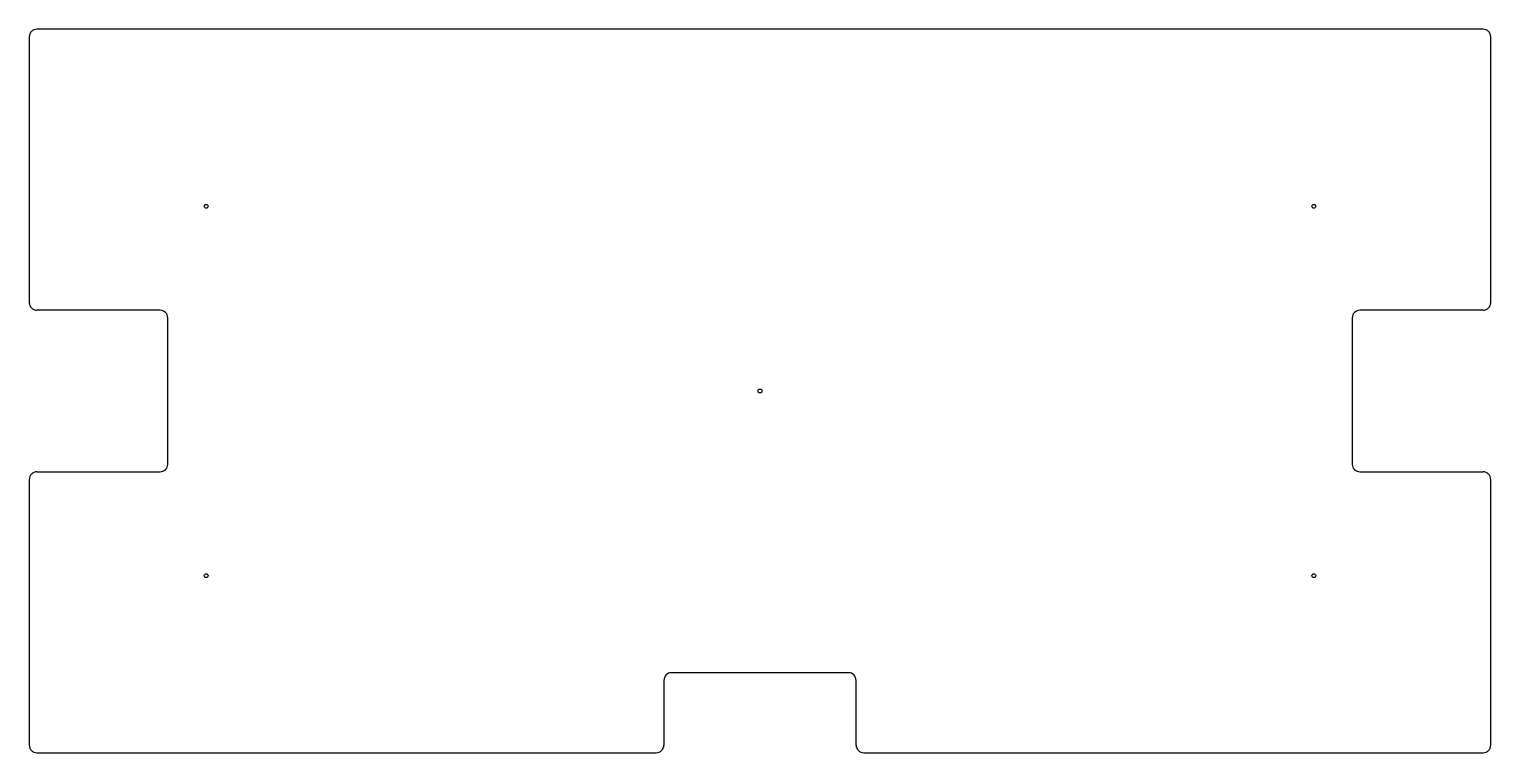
# Model space of a CAD drawing. Extents: x -23.8 to 23.8, y -11.8 to 11.8.
import ezdxf

# ---------------------------------------------------------------- set-up
doc = ezdxf.new("R2010")
doc.units = 0
doc.layers.get('0').update_dxf_attribs({"linetype": 'CONTINUOUS'})

msp = doc.modelspace()

# ---------------------------------------------------------------- linework, layer by layer
at = {"color": 7, "linetype": 'CONTINUOUS'}
for p, q in [((-23.75, 11.5), (-23.75, 2.875)), ((23.5, 11.75), (-23.5, 11.75)), ((23.75, 2.875), (23.75, 11.5)), ((-19.5, 2.625), (-23.5, 2.625)), ((23.5, 2.625), (19.5, 2.625)), ((-19.25, -2.375), (-19.25, 2.375)), ((19.25, 2.375), (19.25, -2.375)), ((-23.5, -2.625), (-19.5, -2.625)), ((19.5, -2.625), (23.5, -2.625)), ((-23.75, -2.875), (-23.75, -11.5)), ((23.75, -11.5), (23.75, -2.875)), ((-3.125, -9.4), (-3.125, -11.5)), ((2.875, -9.15), (-2.875, -9.15)), ((3.125, -11.5), (3.125, -9.4)), ((-23.5, -11.75), (-3.375, -11.75)), ((3.375, -11.75), (23.5, -11.75))]:
    msp.add_line(p, q, dxfattribs=at)
for centre in [(-18, 6), (18, 6), (0, 0), (-18, -6), (18, -6)]:
    msp.add_circle(centre, 0.0625, dxfattribs=at)
for centre, start, end in [((-23.5, 11.5), 90, 180), ((23.5, 11.5), 0, 90), ((-23.5, 2.875), 180, 270), ((23.5, 2.875), 270, 0), ((-19.5, 2.375), 0, 90), ((19.5, 2.375), 90, 180), ((-19.5, -2.375), 270, 0), ((19.5, -2.375), 180, 270), ((-23.5, -2.875), 90, 180), ((23.5, -2.875), 0, 90), ((-2.875, -9.4), 90, 180), ((2.875, -9.4), 0, 90), ((-23.5, -11.5), 180, 270), ((-3.375, -11.5), 270, 0), ((3.375, -11.5), 180, 270), ((23.5, -11.5), 270, 0)]:
    msp.add_arc(centre, 0.25, start, end, dxfattribs=at)

doc.saveas('drawing.dxf')
